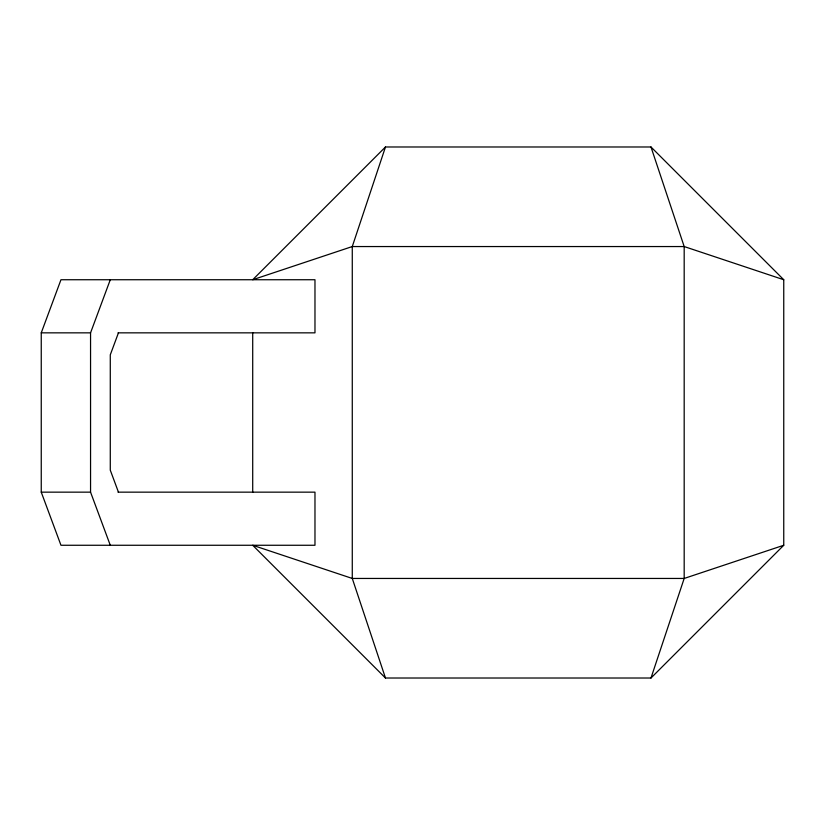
<?xml version="1.0" encoding="UTF-8"?>
<svg xmlns="http://www.w3.org/2000/svg" width="825" height="825" viewBox="0 0 825 825"><rect width="100%" height="100%" fill="white"/><g stroke="black" fill="none" stroke-linecap="round" stroke-linejoin="round"><path stroke-width="1.24" d="M385.471 146.984L352.275 246.551L352.275 578.449L385.471 678.016L650.987 678.016L783.75 545.263L783.75 279.737L650.987 146.984L385.471 146.984L252.708 279.737L352.275 246.551L684.183 246.551L783.75 279.737M650.987 678.016L684.183 578.449L684.183 246.551L650.987 146.984M118.058 492.154L314.975 492.154L314.975 545.263L60.967 545.263L41.25 492.154L41.25 332.846L60.967 279.737L314.975 279.737L314.975 332.846L118.058 332.846M110.282 545.263L90.554 492.154L90.554 332.846L110.282 279.737M118.449 332.846L110.282 354.843L110.282 470.157L118.449 492.154M783.75 545.263L684.183 578.449L352.275 578.449L252.708 545.263L385.471 678.016M41.25 332.846L90.554 332.846M41.25 492.154L90.554 492.154M252.708 332.588L252.708 492.412"/></g></svg>
